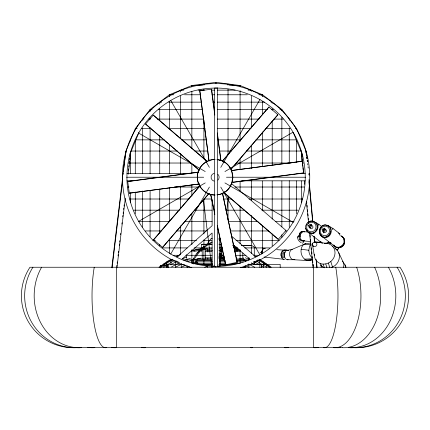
<?xml version="1.0" encoding="UTF-8"?>
<svg xmlns="http://www.w3.org/2000/svg" width="430" height="430" viewBox="0 0 430 430"><rect width="100%" height="100%" fill="white"/><g stroke="black" fill="none" stroke-linecap="round" stroke-linejoin="round"><path stroke-width="0.64" d="M130.629 173.704L130.629 151.408M130.629 141.142L130.629 139.863M266.493 263.923L266.487 267.245L256.366 260.897M301.322 202.508L301.322 180.96M299.43 239.101L298.968 235.516L299.748 233.313A4.907 3.289 -85.4 0 1 302.677 231.566L303.451 231.867M298.909 236.769L298.99 235.522M301.887 240.601L302.666 240.87A4.87 3.268 -85.4 0 0 304.241 240.526A4.907 3.289 -85.4 0 1 302.661 240.902C300.011 240.166 299.662 236.672 300.43 234.431M300.07 236.865L300.151 235.613M310.632 243.047L305.628 243.627L304.053 244.342A8.648 6.568 77.7 0 0 301.145 249.266L301 251.459A8.648 6.568 77.7 0 0 304.612 259.145C306.568 260.811 309.245 260.8 311.556 259.983M297.839 237C297.06 239.462 299.42 241.595 301.274 242.789M312.105 257.742A8.364 6.165 80.4 0 1 308.826 250.265L309.562 246.202L310.514 244.579L304.053 244.342M314.335 255.802L312.508 244.89L312.771 243.224M284.708 259.209L284.628 259.252A4.585 2.994 87.8 0 1 281.774 257.715C279.102 252.899 283.101 248.083 288.385 250.427L276.786 249.669M111.854 267.245L122.733 176.897M123.055 174.241L123.211 172.914M123.372 171.581L123.614 169.592M123.775 168.259L125.614 152.983L125.614 155.617M112.096 267.89L122.733 179.536M116.761 266.584L116.922 265.256M117.164 263.262L117.325 261.934M118.04 255.952L118.202 254.625M118.444 252.63L118.605 251.303M119.325 245.326L119.481 243.993M119.723 242.004L119.884 240.671M120.604 234.694L120.76 233.366M121.883 224.068L122.045 222.735M122.76 216.758L122.921 215.43M123.163 213.436L123.324 212.108M123.641 209.448L123.802 208.12M124.044 206.126L124.2 204.798M128.36 170.253L128.522 168.925M128.763 166.931L128.919 165.604M129.242 162.948L129.403 161.615M129.64 159.627L129.801 158.294M130.043 156.305L130.44 152.983L130.44 155.617L128.199 174.22M116.922 267.89L125.323 198.139M219.972 265.933L222.165 248.051M226.384 213.597L228.497 196.376M122.797 175.026L125.974 151.037L135.283 128.688L150.086 109.494L169.388 94.772L191.861 85.511L215.973 82.356L240.09 85.511L262.563 94.772L281.86 109.494L296.668 128.688L305.972 151.037L306.224 152.935M288.127 259.586L287.933 259.682A4.805 2.994 89.9 0 1 284.681 257.016L284.563 253.34L286.095 250.609L292.319 249.303L305.628 243.627M304.139 240.601L303.214 242.611L302.312 243.267M309.638 226.433L309.509 227.567M330.788 231.378C330.46 233.99 328.515 236.296 325.94 236.93M299.189 235.661L299.425 234.715M297.942 236.753L298.318 236.07M297.705 237.365L298.076 236.387M129.957 154.144L138.869 132.639M299.291 234.35L299.764 233.334A4.87 3.268 -85.4 0 1 302.677 231.598M300.446 234.441L300.909 233.404A4.907 3.289 -85.4 0 1 303.838 231.657L307.767 232.001M191.339 262.692L192.973 259.44M306.101 225.288L306.789 223.912M316.872 228.943C314.314 237.51 301.478 231.05 306.757 223.89C311.809 216.188 321.839 225.739 315.163 231.523M323.209 230.346L324.424 229.018L323.489 229.851A2.456 2.349 -35.1 0 0 323.134 230.894M343.097 244.595L343.79 243.213M344.333 243.633C343.075 248.309 335.819 249.534 333.771 244.863M323.177 230.308L324.424 229.018M318.275 225.384L318.877 224.32L314.271 221.789M332.283 229.582L332.933 228.443L329.16 226.374L330.165 227.153M339.308 235.054L339.958 233.92L332.933 228.443M170.645 254.184L209.399 187.061M220.773 167.361L259.962 99.486M193.247 258.898L196.316 254.367M206.911 244.283L211.211 238.478L212.157 238.462M309.923 225.938L311.218 224.971M309.896 225.917L310.858 225.11M325.053 231.06L325.419 230.625M342.624 246.213C345.86 243.504 345.338 237.559 341.2 236.043M199.756 185.943L153.558 239.655L162.599 247.433L209.238 193.215M153.709 239.784L199.907 186.072M222.326 161.277L268.96 107.054M162.551 247.39L208.749 193.677M231.168 168.882L277.807 114.665M229.335 167.302L231.319 169.011L277.957 114.794L268.911 107.011L222.272 161.228L223.261 162.078M285.966 230.378L278.188 239.424L223.971 192.785L224.885 191.721M230.899 184.728L231.749 183.744L285.923 230.426M223.971 192.785L224.75 191.882M195.983 254.227L199.644 250.104M197.123 253.453L202.724 247.857M309.879 225.89C311.229 223.815 314.362 226.734 312.336 228.346C310.148 230.249 308.536 225.809 311.137 225.304L310.713 225.159L310.734 225.454L311.223 224.981M339.431 247.422L336.948 250.19A2.467 0.328 47.6 0 0 336.98 250.115L334.884 248.088L333.9 247.648M177.133 256.909L212.108 225.723L212.108 199.59M199.676 250.072L203.847 246.438M182.057 259.064L212.108 233.012L212.108 266.079M307.805 222.713L310.594 221.219L312.18 221.084M328.558 241.923L327.252 242.859L324.666 243.52L325.725 243.375M329.095 242.343L326.779 243.659M342.087 245.793L339.297 247.288L336.152 247.148M159.014 267.245L167.404 261.327L170.984 259.344L170.984 264.858M159.965 267.245L168.227 261.451L172.312 259.193M204.105 246.653L208.69 243.6L211.985 241.966M330.955 267.745L335.013 265.589A11.255 10.04 -47.6 0 0 337.442 250.448L335.55 248.637M314.287 254.173A10.884 9.922 -46.9 0 0 320.468 263.622C324.005 264.767 327.923 263.832 330.788 261.537A10.884 9.922 -46.9 0 0 331.159 245.003L328.842 243.805A10.884 9.922 -46.9 0 0 324.612 243.315M167.673 266.546L166.528 267.245L166.528 261.945M170.538 264.799L176.972 261.241M138.492 221.439L205.218 182.917M224.938 171.527L292.814 132.343M171.554 266.923L179.595 262.558M260.043 252.813L261.849 251.819M173.123 259.575L169.092 261.719L160.922 267.245L160.922 265.896M175.021 260.29L171.505 262.117L163.722 267.245L163.722 263.923M337.34 249.459L338.437 248.9M181.675 264.117L175.44 267.245L175.44 261.531M294.889 259.403L294.389 259.639A5.284 3.784 82.5 0 1 289.68 255.447L289.54 254.076A5.284 3.784 82.5 0 1 292.319 249.303M309.708 260.429L310.756 259.957M186.04 265.122L181.25 267.245L181.25 263.364M204.707 267.245L207.491 266.079L207.491 267.245M176.311 256.393L180.632 254.587M176.983 256.619L178.821 255.855M312.911 233.436L314.411 232.872M326.768 243.606L327.762 243.229M341.334 247.142L338.249 247.836M253.383 262.106L259.333 259.908M182.395 258.693L186.744 257.092M189.329 266.444L187.061 267.245L187.061 265.299M184.932 260.145L190.436 258.247M188.114 261.531L194.72 259.505L200.837 258.177M281.059 255.571L284.397 254.571M191.366 250.83L195.284 249.685L202.541 248.432M191.205 251.335L195.628 250.05L207.276 248.277M280.994 254.377L284.563 253.34M281.322 256.71L284.44 255.823M194.172 251.405L205.524 249.298L211.915 248.948M192.162 262.886L196.548 261.682M281.134 253.205L284.918 252.222M281.774 257.715L284.681 257.016M214.844 214.484L210.678 194.871L212.054 194.58M210.678 194.871L212.431 194.505M312.422 259.795L307.993 260.575L293.405 259.715L287.149 259.747M281.967 251.254L286.095 250.609L283.348 250.233M219.719 160.256L220.923 160.1L217.344 132.929M198.628 172.059L127.726 181.39L129.285 193.221L199.525 183.97M127.753 181.589L198.655 172.253M302.236 161.293L231.324 170.559L302.231 161.228L303.784 173.053L232.883 182.39L232.383 178.59M129.274 193.151L199.515 183.906M232.856 182.191L303.763 172.86M217.048 194.736C237.607 193.323 237.607 161.121 217.048 159.707M217.338 266.218L239.161 263.348M306.257 260.139L312.68 259.43M325.746 224.998C318.033 224.428 316.958 237.059 324.892 237.521C331.664 238.053 333.965 227.341 327.284 225.32M206.04 250.599L212.517 250.249M304.612 259.145L312.341 258.774M206.685 244.278L207.174 244.261M201.724 251.625L201.681 244.299L206.986 244.24M232.958 245.498L234.404 245.487M232.969 245.541L234.431 245.573M241.542 245.46L245.218 245.433L244.439 245.439M241.552 245.508L251.464 245.406L254.254 246.987L254.307 256.344M167.087 267.498L167.066 264.504L184.76 264.364M218.956 238.456L219.94 238.446M218.934 244.278L221.418 244.224M219.88 250.432L219.757 250.738A0.559 0.29 8.5 0 0 220.085 250.808L220.402 250.642M160.272 267.944L160.266 265.622L167.619 265.589M167.593 265.595L160.266 265.622M219.02 238.408L219.966 238.403M209.415 244.288L211.517 244.283M233.511 245.482L234.291 245.476M242.875 245.444L243.659 245.439M245.998 245.428L246.777 245.428M247.562 245.423L248.341 245.423M249.12 245.417L249.9 245.412M250.679 245.412L251.464 245.406M233.092 245.595L233.872 245.589L233.888 247.578M247.336 264.353L261.37 264.3L261.381 267.476M202.535 85.511L191.861 85.511L191.861 86.795M229.416 85.511L240.09 85.511L240.09 86.795M183.83 90.139L180.621 90.139L180.621 92.068M198.117 90.139L204.051 90.139M211.329 90.139L214.645 90.139M217.3 90.139L235.135 90.139M248.121 90.139L251.324 90.139L251.324 91.429M173.779 94.772L169.388 94.772L169.388 96.712M184.577 94.772L200.17 94.772M212.017 94.772L214.656 94.772M217.29 94.772L247.368 94.772M258.796 94.772L262.563 94.772L262.563 96.712M161.653 102.136L159.74 102.136L159.74 104.124M168.684 102.136L201.208 102.136M212.759 102.136L214.688 102.136M217.257 102.136L264.541 102.136M270.932 102.136L272.212 102.136L272.212 103.463M152.032 109.494L150.086 109.494L150.086 111.429M158.503 109.494L202.595 109.494M217.311 109.494L267.492 109.494M271.502 109.494L273.442 109.494M279.914 109.494L281.86 109.494L281.86 110.784M144.018 119.094L142.685 119.094L142.685 120.362M148.694 119.094L150.027 119.094M157.315 119.094L203.202 119.094M217.252 119.094L259.037 119.094M273.974 119.094L283.252 119.094M137.234 128.688L135.283 128.688L135.283 129.935M141.792 128.688L150.887 128.688M168.657 128.688L205.046 128.688M217.257 128.688L250.701 128.688M265.305 128.688L290.153 128.688M295.362 128.688L296.668 128.688L296.668 129.935M135.799 139.863L164.276 139.863M181.342 139.863L206.808 139.863M217.94 139.863L240.762 139.863M255.92 139.863L296.797 139.863M131.145 151.037L177.579 151.037M194.801 151.037L208.012 151.037M219.289 151.037L231.232 151.037M246.342 151.037L301.452 151.037M128.307 163.029L190.995 163.029M236.258 163.029L291.201 163.029M302.338 163.029L303.644 163.029M126.952 173.618L187.975 173.618M297.098 173.618L305.214 173.618M126.646 177.225L203.691 177.225M226.465 177.225L305.51 177.225M126.952 180.826L132.408 180.826M241.504 180.826L305.214 180.826M127.651 187.018L128.957 187.018M174.44 187.018L199.042 187.018M234.92 187.018L304.295 187.018M129.849 199.009L188.888 199.009M203.369 199.009L211.995 199.009M223.272 199.009L231.232 199.009M248.997 199.009L302.741 199.009M133.859 210.184L179.348 210.184M194.43 210.184L212.044 210.184M225.798 210.184L244.654 210.184M261.865 210.184L298.087 210.184M138.535 221.359L169.329 221.359M184.529 221.359L212.119 221.359M228.19 221.359L257.919 221.359M275.232 221.359L294.061 221.359M145.356 230.953L161.255 230.953M176.762 230.953L206.395 230.953M230.077 230.953L268.723 230.953M285.257 230.953L286.59 230.953M152.677 240.553L155.268 240.553M168.469 240.553L196.607 240.553M203.261 240.553L211.958 240.553M219.322 240.553L220.66 240.553M236.005 240.553L279.269 240.553M201.681 244.299L212.038 244.299M233.119 245.385L234.377 245.385M162.932 247.916L187.227 247.916M194.193 247.916L212.114 247.916M219.187 247.916L222.401 247.916M233.936 247.916L237.752 247.916M244.724 247.916L269.653 247.916M219.16 250.62L220.81 250.62L220.81 253.662M220.789 251.05L221.127 251.05M205.33 251.62L212.028 251.62M220.73 251.62L222.74 251.62M219.123 253.662L221.493 253.662M221.316 254.092L221.681 254.092M219.123 254.237L222.095 254.237M219.123 254.807L222.095 254.807M221.321 255.237L222.17 255.237M173.15 255.28L178.832 255.28M185.868 255.28L212.017 255.28M219.273 255.28L223.885 255.28M235.694 255.28L246.078 255.28M253.754 255.28L258.796 255.28M219.123 255.377L222.095 255.377M220.912 255.807L222.17 255.807M219.133 255.952L222.095 255.952M220.783 256.377L222.17 256.377M218.929 256.522L221.751 256.522M220.912 256.952L222.17 256.952M218.929 257.092L221.751 257.092M220.912 257.522L222.17 257.522M218.929 257.661L221.751 257.661M205.33 257.871L212.028 257.871M221.402 257.871L224.078 257.871M221.665 258.091L222.17 258.091M218.929 258.236L222.783 258.236M211.936 258.957L197.225 258.957L197.225 260.392M219.01 258.957L224.637 258.957M236.005 258.957L244.03 258.957L244.03 260.392M183.185 259.908L211.995 259.908M219.289 259.908L224.589 259.908M236.446 259.908L248.76 259.908M211.936 260.392L195.784 260.392L195.784 261.832L212.533 261.832M219.284 260.392L225.325 260.392M236.672 260.392L245.471 260.392L245.471 261.354M219.236 261.832L225.309 261.832M236.661 261.832L243.358 261.832M197.838 262.553L195.204 262.553L195.204 263.891M195.784 263.273L212.533 263.273M219.236 263.273L225.309 263.273M231.969 263.273L240.015 263.273M261.37 264.3L259.903 264.3L259.913 267.476M254.076 264.342L280.188 264.342L280.188 267.481M167.066 264.504L168.657 264.504L168.673 267.498M199.853 264.536L211.936 264.536M218.859 264.536L232.093 264.536M202.482 264.713L212.533 264.713M219.236 264.713L229.287 264.713M244.03 266.154L245.471 266.154L245.471 267.594L241.348 267.594M75.196 347.644L340.345 347.644M211.866 238.489L211.211 238.478M218.994 250.319L222.88 250.529M302.666 240.87L310.535 241.499M314.47 241.816L321.683 242.391M328.902 242.966L330.213 243.068A4.918 3.295 -85.4 0 0 331.014 243.084M264.079 257.032L283.848 259.311M314.943 242.122L326.241 243.289M301.145 249.266L308.826 250.265M193.005 263.348L214.769 266.213M313.787 246.379L312.846 245.761L312.508 244.89M312.723 221.461L313.755 221.681M326.295 225.374L327.837 225.702M309.256 232.823L310.788 233.146M324.897 237.478C315.975 236.962 319.049 222.417 327.3 225.282C335.196 228.255 328.24 241.117 321.473 236M324.29 229.077C331.89 231.41 319.135 235.339 324.709 229.217L324.279 229.072L324.301 229.367L324.279 229.072M304.612 231.958L303.838 231.657A4.87 3.268 -85.4 0 0 300.925 233.425M330.213 243.068L329.434 242.805L330.208 243.117A4.87 3.268 -85.4 0 0 331.009 243.041M239.779 258.247L242.224 259.091M244.057 259.72L246.471 260.682M245.337 257.774L249.642 259.5M245.374 265.654L248.965 267.245L248.965 264.009M251.211 262.827L254.673 264.66M175.564 260.731L178.552 262.106M253.84 261.537L259.677 264.799M248.54 264.117L254.775 267.245M320.21 264.842A11.255 10.04 -47.6 0 0 322.102 266.654L323.871 267.551M257.667 259.881L261.123 261.719L269.293 267.245L269.293 265.896M327.821 225.739L329.17 226.476M338.34 233.028L339.958 233.92M340.657 235.624L343.586 237.908L344.306 239.214M341.173 236.097L342.522 236.839M336.717 247.513L334.793 246.406L322.016 236.419L320.226 234.038M322.586 243.24L320.151 241.413M259.07 259.838L261.988 261.451L270.25 267.245M259.741 259.629L262.811 261.327L271.201 267.245M138.492 133.01L205.218 171.527M224.938 182.917L293.394 222.439M261.397 265.848L263.687 267.245L263.687 261.945M308.444 232.506L321.258 242.445M318.877 224.32L321.887 226.669M315.109 222.251L316.614 223.428M330.595 242.896L329.885 242.321L330.579 242.939M300.022 239.94L301.505 240.811A4.907 3.289 -85.4 0 0 302.306 240.778M231.533 236.108L255.834 256.909M233.044 244.691L249.83 259.064M207.545 161.658L153.322 115.025L145.544 124.066L199.257 170.269M153.198 115.175L207.416 161.809M145.587 124.017L199.3 170.215M224.1 192.635L278.317 239.274M230.415 168.227L231.319 169.011M315.975 242.499L316.442 242.955A2.241 2.231 -16.3 0 1 313.857 246.417L313.346 246.132A2.241 2.231 -16.3 0 1 312.605 243.52L312.889 243.009A2.241 2.231 -16.3 0 1 316.023 242.552M341.984 236.419C348.687 241.375 339.093 252.055 333.718 245.32M315.625 222.53C322.962 228.416 310.836 239.214 306.622 230.147L307.385 231.431M323.473 232.49L323.844 232.861M320.737 241.794L321.801 242.864M320.2 241.375L321.764 242.912M323.441 232.442L323.817 232.818M323.516 232.404L323.865 232.77M300.608 239.171L301.183 240.031M299.452 239.08L300.011 239.967M170.861 100.642L209.383 167.361M220.767 187.077L259.919 254.893M343.092 237.451L343.823 238.774L344.14 241.741M320.189 234.054L320.92 235.371M306.843 231.012L305.757 228.266M320.468 263.622L322.102 266.654M338.754 252.749L343.398 262.617M293.303 132.639L301.726 152.983L302.064 156.321M323.07 264.144L324.457 267.852M330.788 261.537L332.573 267.18M325.779 263.95L326.918 267.723M328.412 263.063L329.692 267.492M323.14 231.437L323.269 231.947M222.487 193.043L237.215 262.343L225.546 264.826L217.623 227.561M222.557 193.715L237.15 262.359M210.872 194.833L214.763 213.135M217.403 225.556L225.739 264.783M306.81 157.353L306.977 158.611M307.23 160.508L307.396 161.771M307.644 163.663L307.81 164.926M308.063 166.819L308.229 168.082M308.982 173.763L309.148 175.026M214.554 111.725L211.587 89.193L199.756 90.751L209.007 160.992M211.393 89.22L214.796 115.063M217.322 134.278L220.724 160.121M199.826 90.741L209.071 160.981M203.428 199.885L211.565 265.88M302.338 158.998L302.473 160.331M306.676 201.761L306.81 203.1M307.015 205.105L307.219 207.109M307.488 209.781L307.692 211.786M307.896 213.791L308.1 215.796M308.369 218.467L308.504 219.805M310.062 235.172L310.267 237.177M310.471 239.182L310.675 241.187M310.944 243.858L311.078 245.197M311.352 247.868L311.556 249.873M311.755 251.878L311.96 253.883M312.234 256.554L312.368 257.892M312.637 260.564L312.841 262.569M313.045 264.574L313.25 266.578M302.811 166.313L301.726 152.983M302.946 167.646L303.22 170.323M303.354 171.656L303.558 173.661M304.3 181.014L304.639 184.352M306.402 201.729L308.504 222.439M309.589 233.135L313.115 267.879M306.552 154.961L306.552 152.983L307.047 158.326M307.23 160.331L307.353 161.669M309.009 179.708L312.879 221.81M314.233 236.511L314.781 242.525M316.442 260.564L317.055 267.245M308.95 181.68L312.572 221.106M313.986 236.473L314.54 242.488M316.071 259.193L316.872 267.879M306.552 152.983L306.671 154.988M306.794 156.993L306.869 158.326M313.158 264.574L313.239 265.912M254.34 261.687L254.361 264.359M240.144 250.206L240.155 251.528M239.359 249.545L239.376 251.534M238.575 248.884L238.591 251.539M237.79 248.223L237.811 251.539M237.747 248.486L237.763 251.163M237.011 247.567L237.032 251.545M236.226 246.906L236.253 251.545M236.177 247.159L236.204 251.168M235.441 246.911L235.473 251.55M234.656 245.584L234.689 251.555M223.804 257.565L223.767 259.236M223.019 257.57L223.03 258.892M222.186 248.954L222.202 251.604M222.24 257.57L222.251 258.898M222.143 249.223L222.159 251.894M220.74 244.267L220.778 250.26M344.672 240.66L344.677 242.154M317.754 226.39L317.759 227.884M317.216 225.97L317.222 227.465M321.135 265.272L321.135 267.245M313.319 267.245L313.319 347.644M309.148 173.618L309.148 174.929M305.972 151.037L305.972 153.021M301.322 139.863L301.322 141.142M301.322 151.408L301.322 161.196M296.668 139.987L296.668 162.578M296.668 180.928L296.668 213.866M289.261 119.094L289.261 120.362M289.261 127.989L289.261 162.884M289.261 180.777L289.261 227.142M281.86 117.223L281.86 163.706M281.86 181.014L281.86 226.927M281.86 234.758L281.86 237.333M272.212 108.774L272.212 110.102M272.212 121.255L272.212 165.663M272.212 181.041L272.212 219.128M272.212 234.017L272.212 245.922M262.563 101.243L262.563 114.799M262.563 131.967L262.563 166.319M262.563 181.051L262.563 210.867M262.563 225.422L262.563 253.334M259.231 259.564L259.231 264.858M254.775 261.531L254.775 264.117M251.324 95.928L251.324 128.097M251.324 145.856L251.324 168.512M251.324 180.885L251.324 200.321M251.324 215.414L251.324 253.48M248.965 257.613L248.965 259.51M243.154 257.731L243.154 258.919M242.826 252.996L242.826 258.242M240.09 90.655L240.09 141.513M240.09 159.191L240.09 169.748M240.09 180.96L240.09 190.861M240.09 206.534L240.09 243.907M240.09 249.744L240.09 263.251M228.029 83.931L228.029 85.231M228.029 89.128L228.029 154.848M228.029 195.865L228.029 220.246M224.078 256.312L224.078 259.166M222.369 250.05L222.369 251.7M219.402 234.334L219.402 266.079M215.973 82.356L215.973 83.619M215.586 266.595L215.586 267.068M212.667 266.503L212.667 267.154M211.436 266.412L211.436 267.245M207.846 248.787L207.846 252.028M207.846 258.016L207.846 259.199M206.798 266.412L206.798 266.831M205.33 249.647L205.33 259.166M203.917 83.931L203.917 85.237M203.917 89.155L203.917 90.461M203.917 120.04L203.917 158.89M203.917 199.144L203.917 233.958M203.917 239.886L203.917 264.81M202.202 249.819L202.202 259.166M200.59 248.771L200.59 250.878M197.225 261.832L197.225 263.273M193.822 250.109L193.822 251.577M193.822 258.462L193.822 264.041M191.861 91.294L191.861 148.737M191.861 163.808L191.861 173.043M191.861 184.922L191.861 196.085M191.861 213.21L191.861 244.557M191.861 249.744L191.861 263.251M187.061 258.919L187.061 261.44M186.577 254.748L186.577 258.242M180.621 95.928L180.621 138.6M180.621 153.596L180.621 173.72M180.621 186.093L180.621 208.803M180.621 225.798L180.621 254.125M169.388 101.243L169.388 129.301M169.388 144.399L169.388 173.682M169.388 187.749L169.388 221.418M169.388 239.112L169.388 253.334M159.74 108.774L159.74 120.604M159.74 135.391L159.74 173.688M159.74 189.049L159.74 233.361M159.74 244.595L159.74 245.922M150.086 117.868L150.086 119.153M150.086 127.774L150.086 173.693M150.086 190.313L150.086 236.688M142.685 127.989L142.685 173.747M142.685 190.979L142.685 227.142M135.283 139.987L135.283 173.715M135.283 192.038L135.283 213.866M130.629 192.78L130.629 202.508M125.974 151.037L125.974 153.021M122.362 173.618L122.362 180.826M116.68 267.245L116.68 347.644M335.76 267.245A51.922 13.438 -90 0 1 336.131 322.065A51.922 13.438 -90 0 1 323.575 347.601M356.669 267.245A51.922 25.961 -90 0 1 357.47 321.796A51.922 25.961 -90 0 1 333.438 347.644M374.627 267.245A51.922 36.711 -90 0 1 375.89 321.473A51.922 36.711 -90 0 1 342.301 347.682M388.408 267.245A51.922 44.962 -90 0 1 389.822 321.737A51.922 44.962 -90 0 1 348.289 347.65M397.067 267.245A51.922 50.149 -90 0 1 398.631 321.769A51.922 50.149 -90 0 1 352.251 347.644M76.083 347.66A51.922 51.922 0 0 1 29.976 267.245L400.024 267.245A51.922 51.922 0 0 1 353.917 347.66M77.749 347.644A51.922 50.149 90 0 1 31.368 321.769A51.922 50.149 90 0 1 32.933 267.245M81.711 347.65A51.922 44.962 -90 0 1 40.178 321.737A51.922 44.962 -90 0 1 41.592 267.245M106.425 347.601A51.922 13.438 90 0 1 93.869 322.065A51.922 13.438 90 0 1 94.24 267.245M356.755 347.488A51.922 50.149 -90 0 1 348.902 347.644M342.285 347.462A51.922 44.962 -90 0 1 335.12 347.65M318.614 347.51A51.922 36.711 90 0 1 313.508 347.682M288.589 347.44A51.922 25.961 90 0 1 284.284 347.644M252.458 347.644A51.922 13.438 90 0 1 250.701 347.601M179.299 347.601A51.922 13.438 -90 0 1 177.542 347.644M145.716 347.644A51.922 25.961 -90 0 1 141.411 347.44M116.492 347.682A51.922 36.711 -90 0 1 111.386 347.51M94.88 347.65A51.922 44.962 -90 0 1 87.715 347.462M81.098 347.644A51.922 50.149 -90 0 1 73.245 347.488M214.763 266.374A89.166 89.166 0 0 1 139.089 132.263A89.166 89.166 0 0 1 293.083 132.263A89.166 89.166 0 0 1 217.403 266.374M191.845 267.691A93.665 93.665 0 0 1 139.358 123.501A93.665 93.665 0 0 1 292.808 123.501A93.665 93.665 0 0 1 240.327 267.691M217.064 159.562A17.775 17.775 0 0 1 217.064 194.887M217.94 174.36A4.047 4.047 0 0 1 217.94 180.084M214.032 181.132A4.047 4.047 0 0 1 214.032 173.311M342.554 261.171A6.875 6.369 -46.2 0 1 343.323 267.686M343.839 263.3A6.256 6.095 -40.9 0 1 345.817 266.976M344.726 264.864A5.966 5.74 -43.1 0 1 345.892 267.611M222.036 248.83A13.244 5.988 -59.9 0 1 221.654 249.405M221.267 249.97A13.244 5.988 -59.9 0 1 220.864 250.518M192.248 263.096A42.183 42.183 0 0 1 212.017 242.595M220.278 250.088A17.388 1.301 -57.4 0 1 220.579 249.54M218.865 239.349A8.299 5.907 90 0 1 220.171 239.204M284.128 250.174A4.585 2.994 87.8 0 1 284.896 250.427M261.752 254.039A4.311 2.22 -84.1 0 1 262.751 249.432A4.311 2.22 -84.1 0 1 265.251 248.83M332.186 246.444A1.72 0.887 -84.1 0 1 333.062 246.573M261.671 253.48A4.311 2.22 -84.1 0 1 264.961 248.626M302.306 240.746A4.87 3.268 -85.4 0 1 301.505 240.778M255.022 256.522A10.202 4.886 58.9 0 1 256.076 256.323M256.371 256.334A10.202 4.886 58.9 0 1 256.984 256.436M197.907 172.624C194.795 183.443 203.82 195.204 215.075 195A17.775 17.775 0 0 1 197.305 177.225A17.775 17.775 0 0 1 215.075 159.449C207.222 159.492 199.982 165.045 197.907 172.624M308.52 225.438C309.831 233.173 314.486 220.386 308.52 225.438M322.086 229.346C323.398 237.086 328.052 224.299 322.086 229.346M308.391 223.482L307.574 224.449A5.112 4.816 -52.2 0 0 307.031 229.12C308.262 232.603 313.379 232.689 315.136 229.615A5.112 4.816 -52.2 0 0 315.679 224.944C314.626 221.998 310.53 221.31 308.391 223.482M321.957 227.395L321.14 228.362A5.112 4.816 -52.2 0 0 320.597 233.033C321.828 236.511 326.945 236.597 328.708 233.528A5.112 4.816 -52.2 0 0 329.246 228.857C328.192 225.911 324.096 225.223 321.957 227.395M217.65 88.059L214.516 88.059L214.516 266.385L217.65 266.385L217.65 88.059"/></g></svg>
